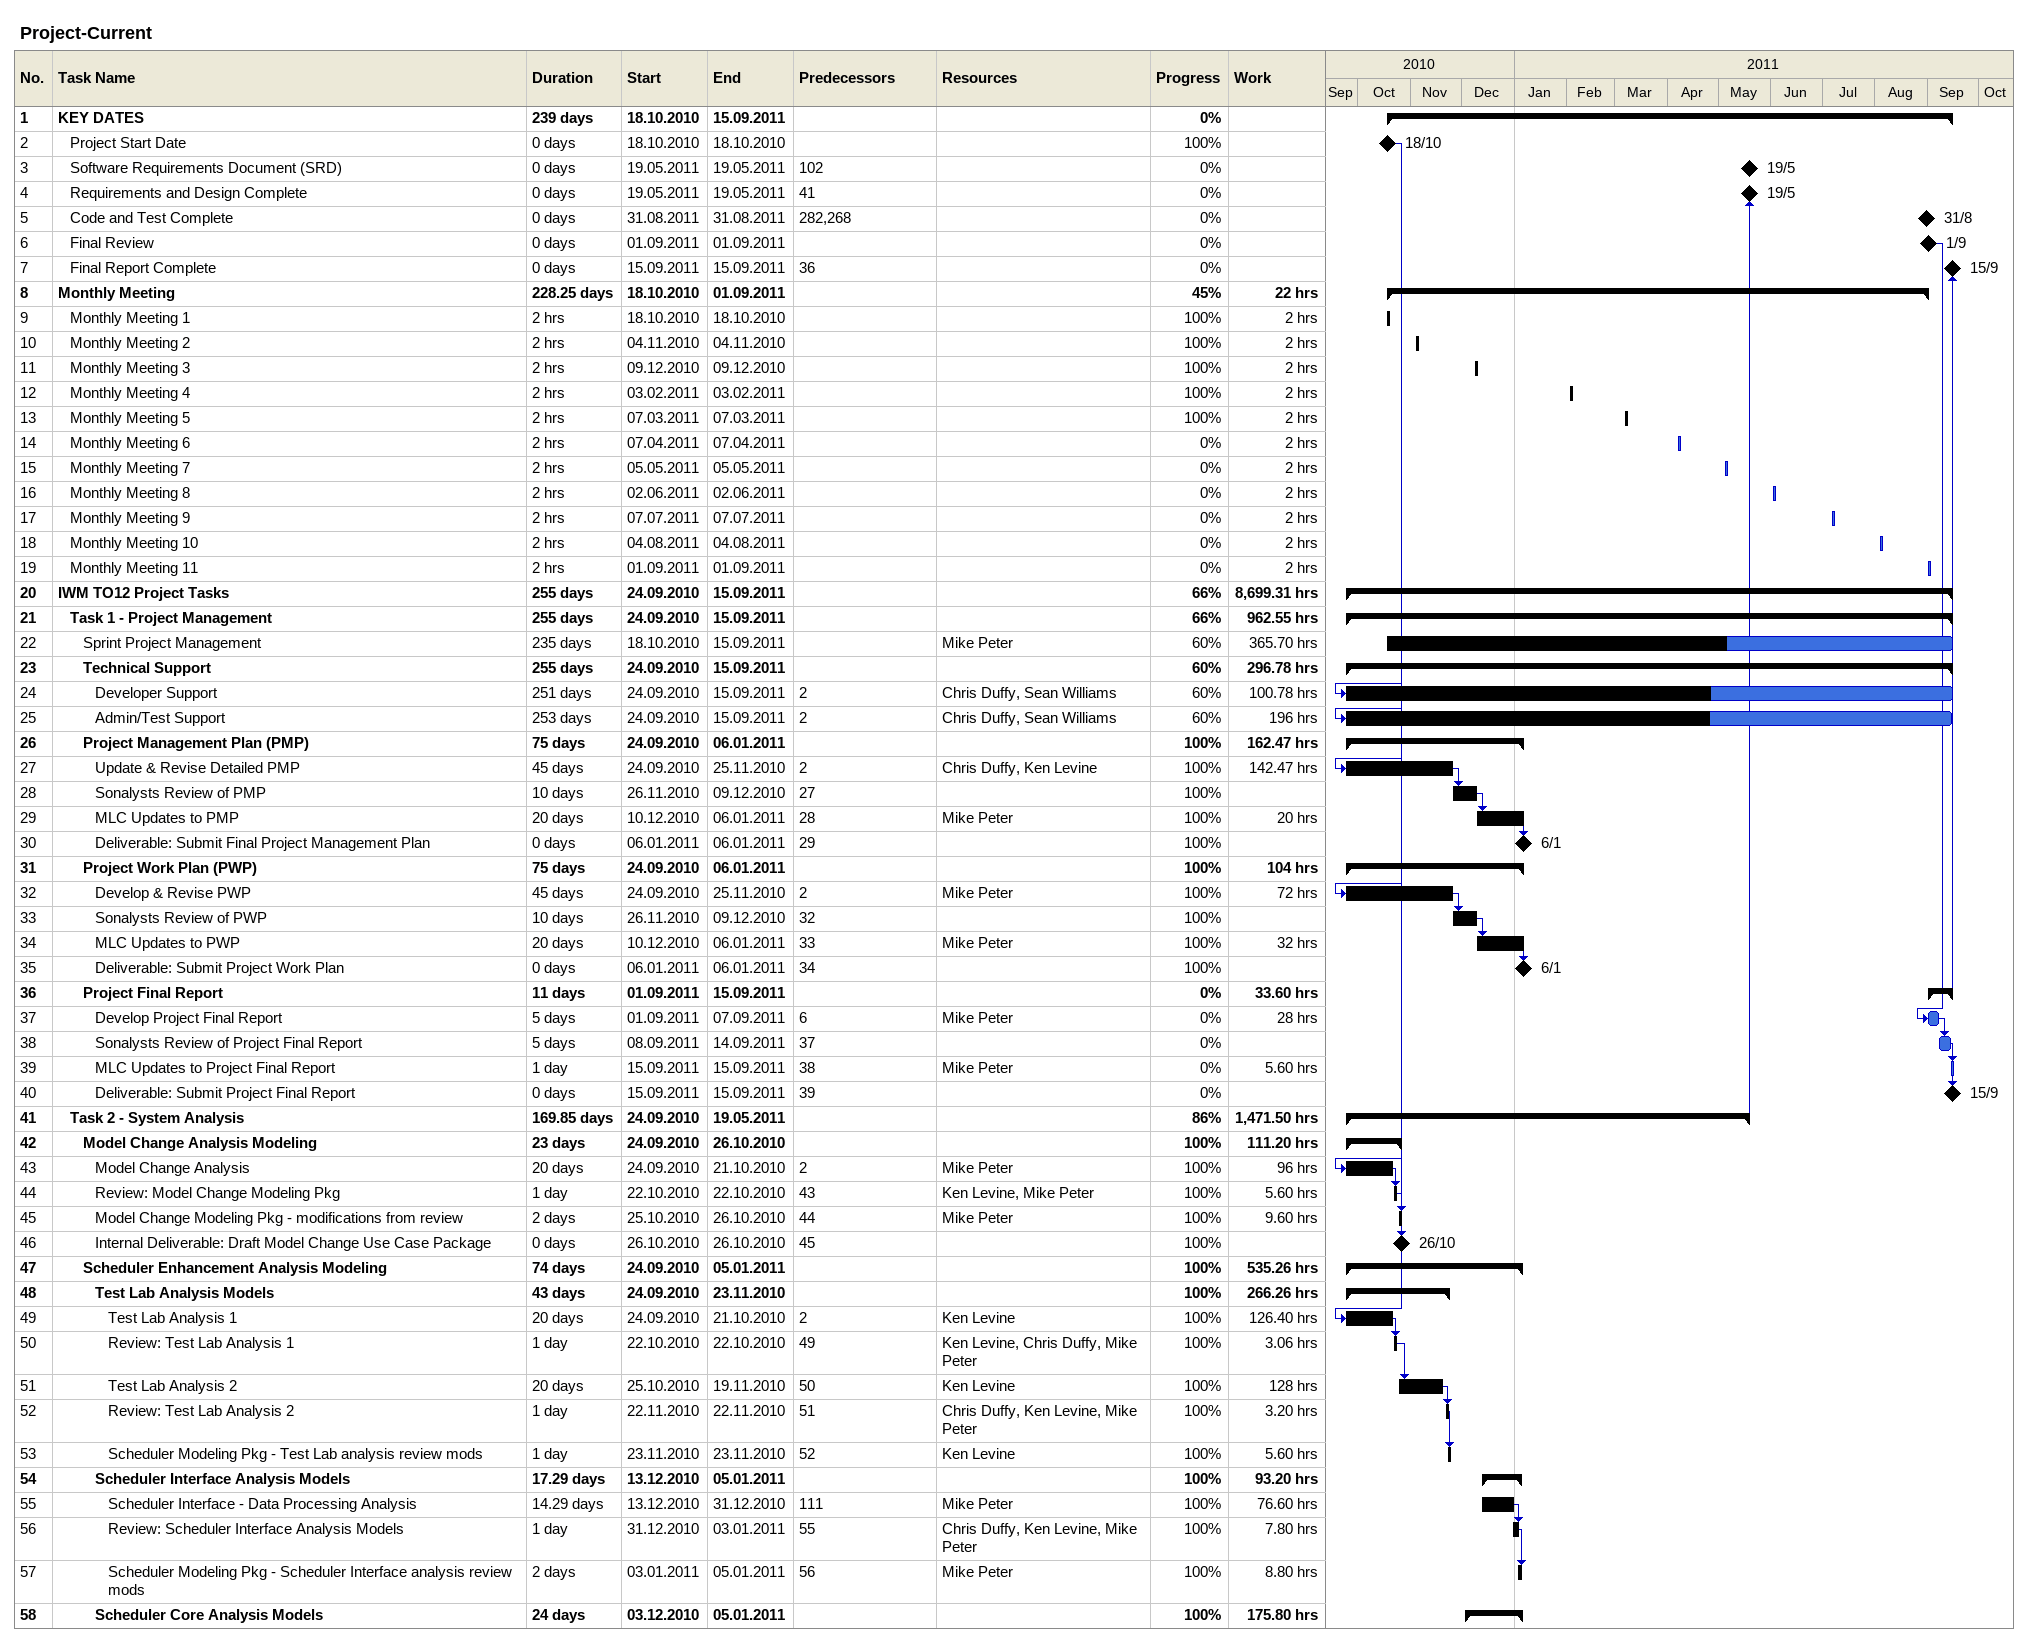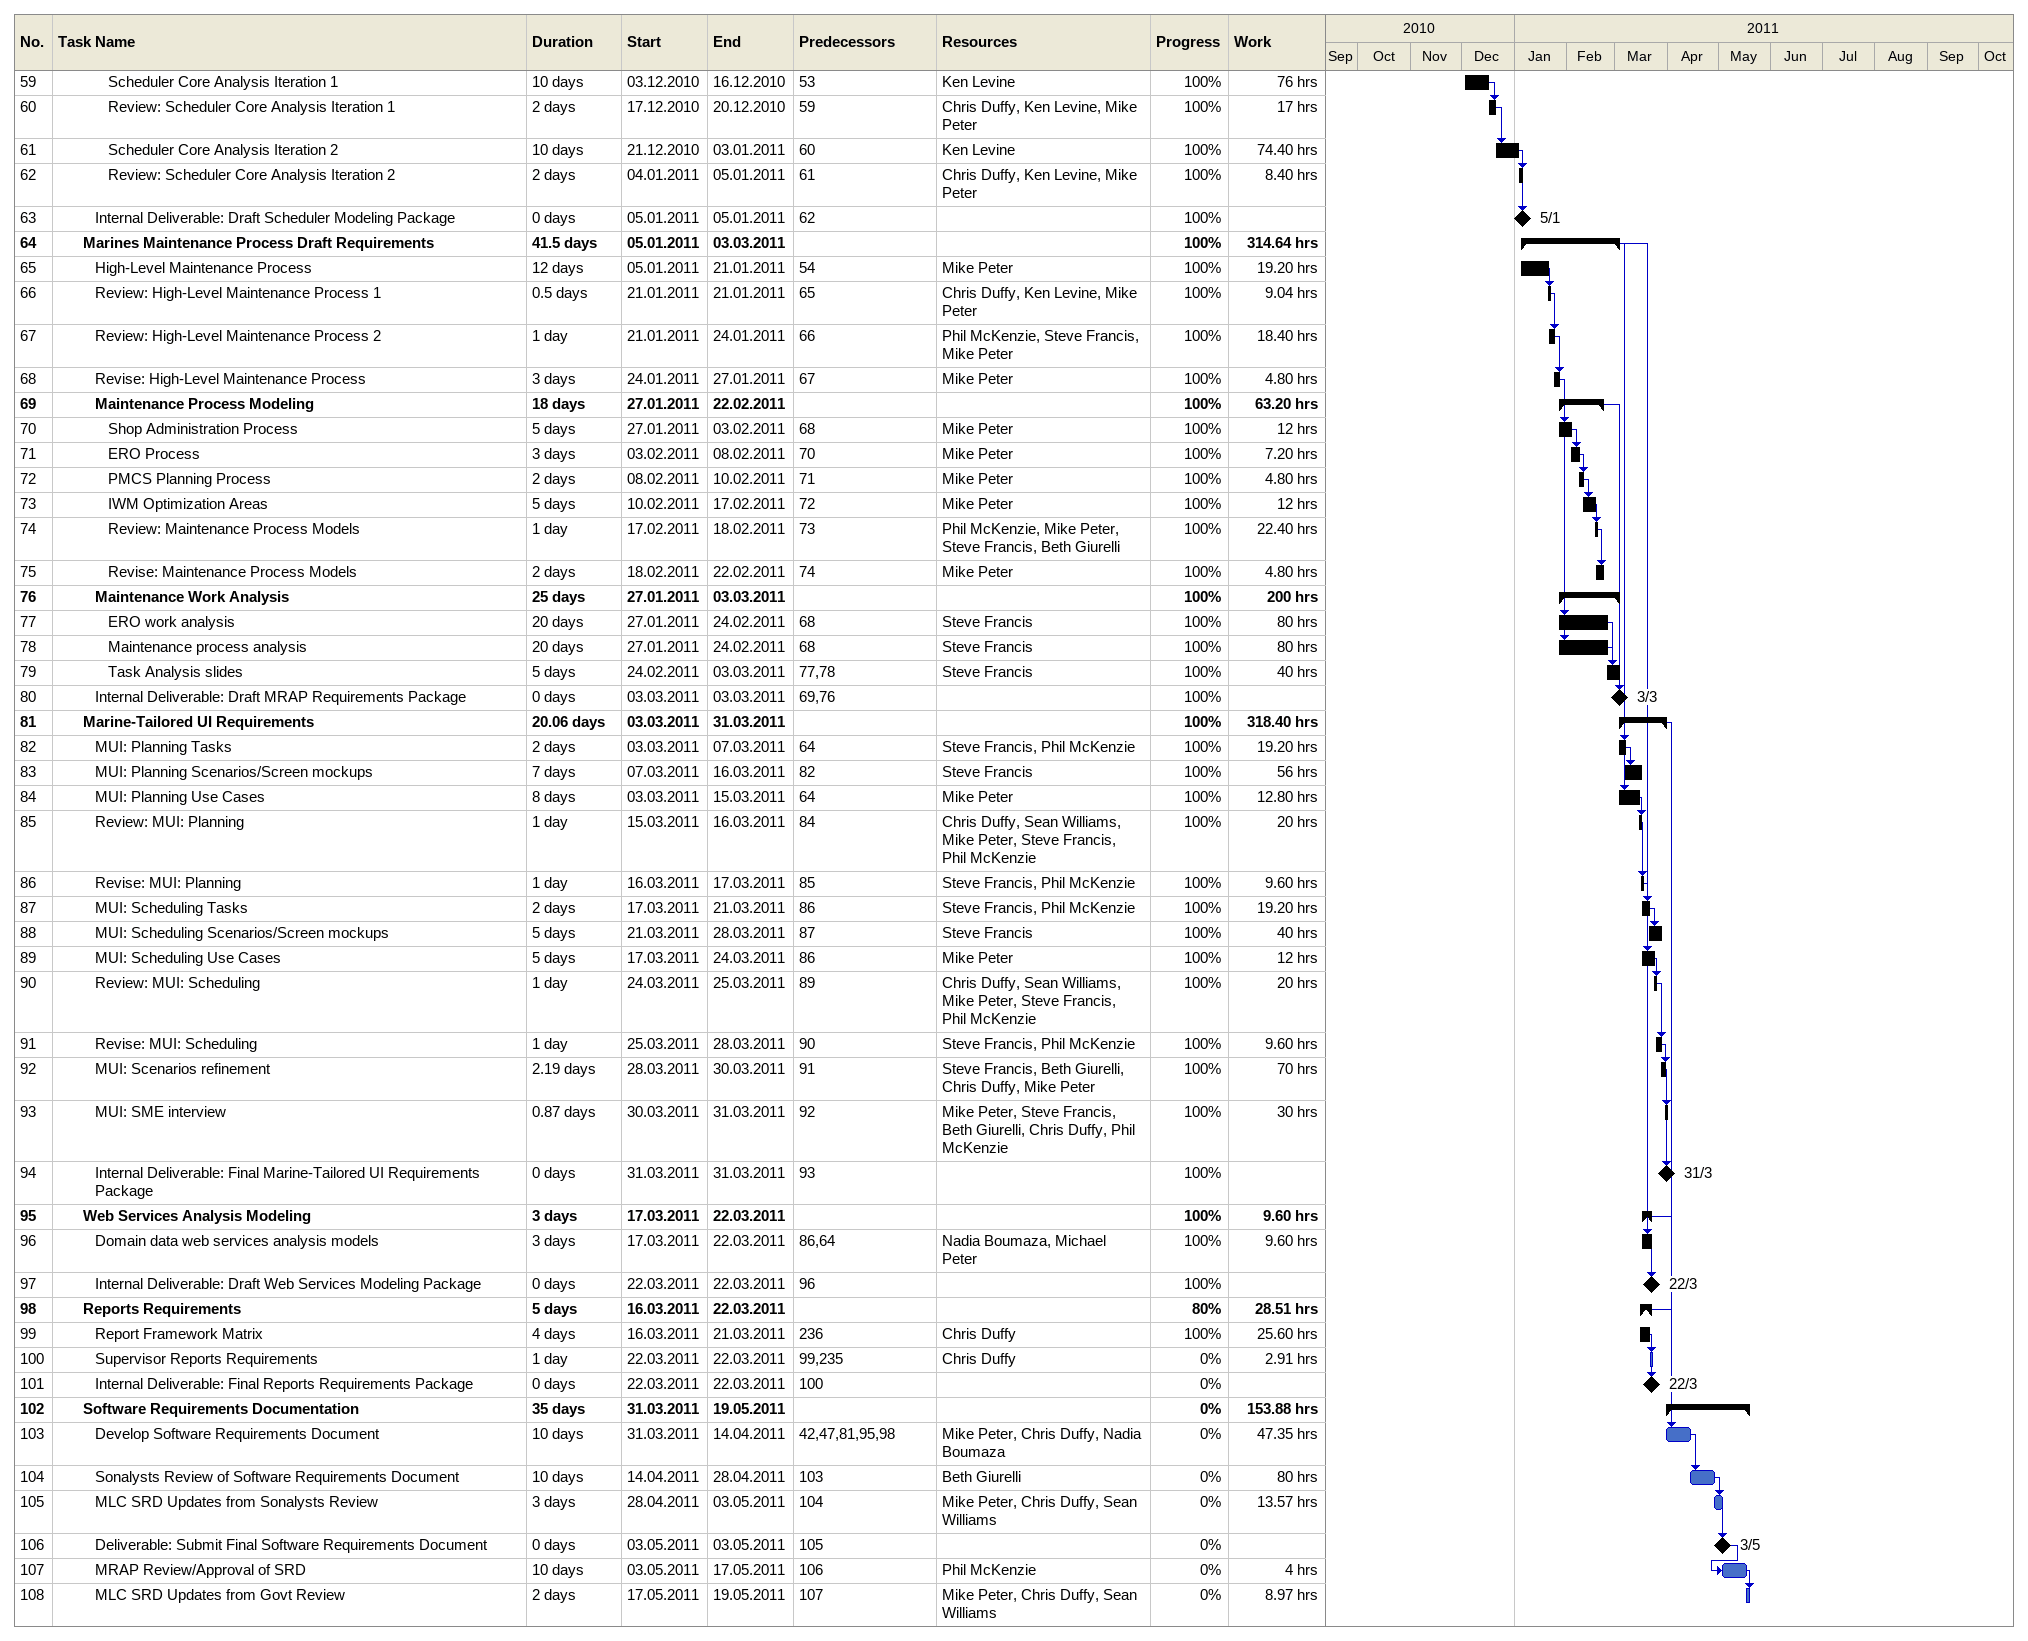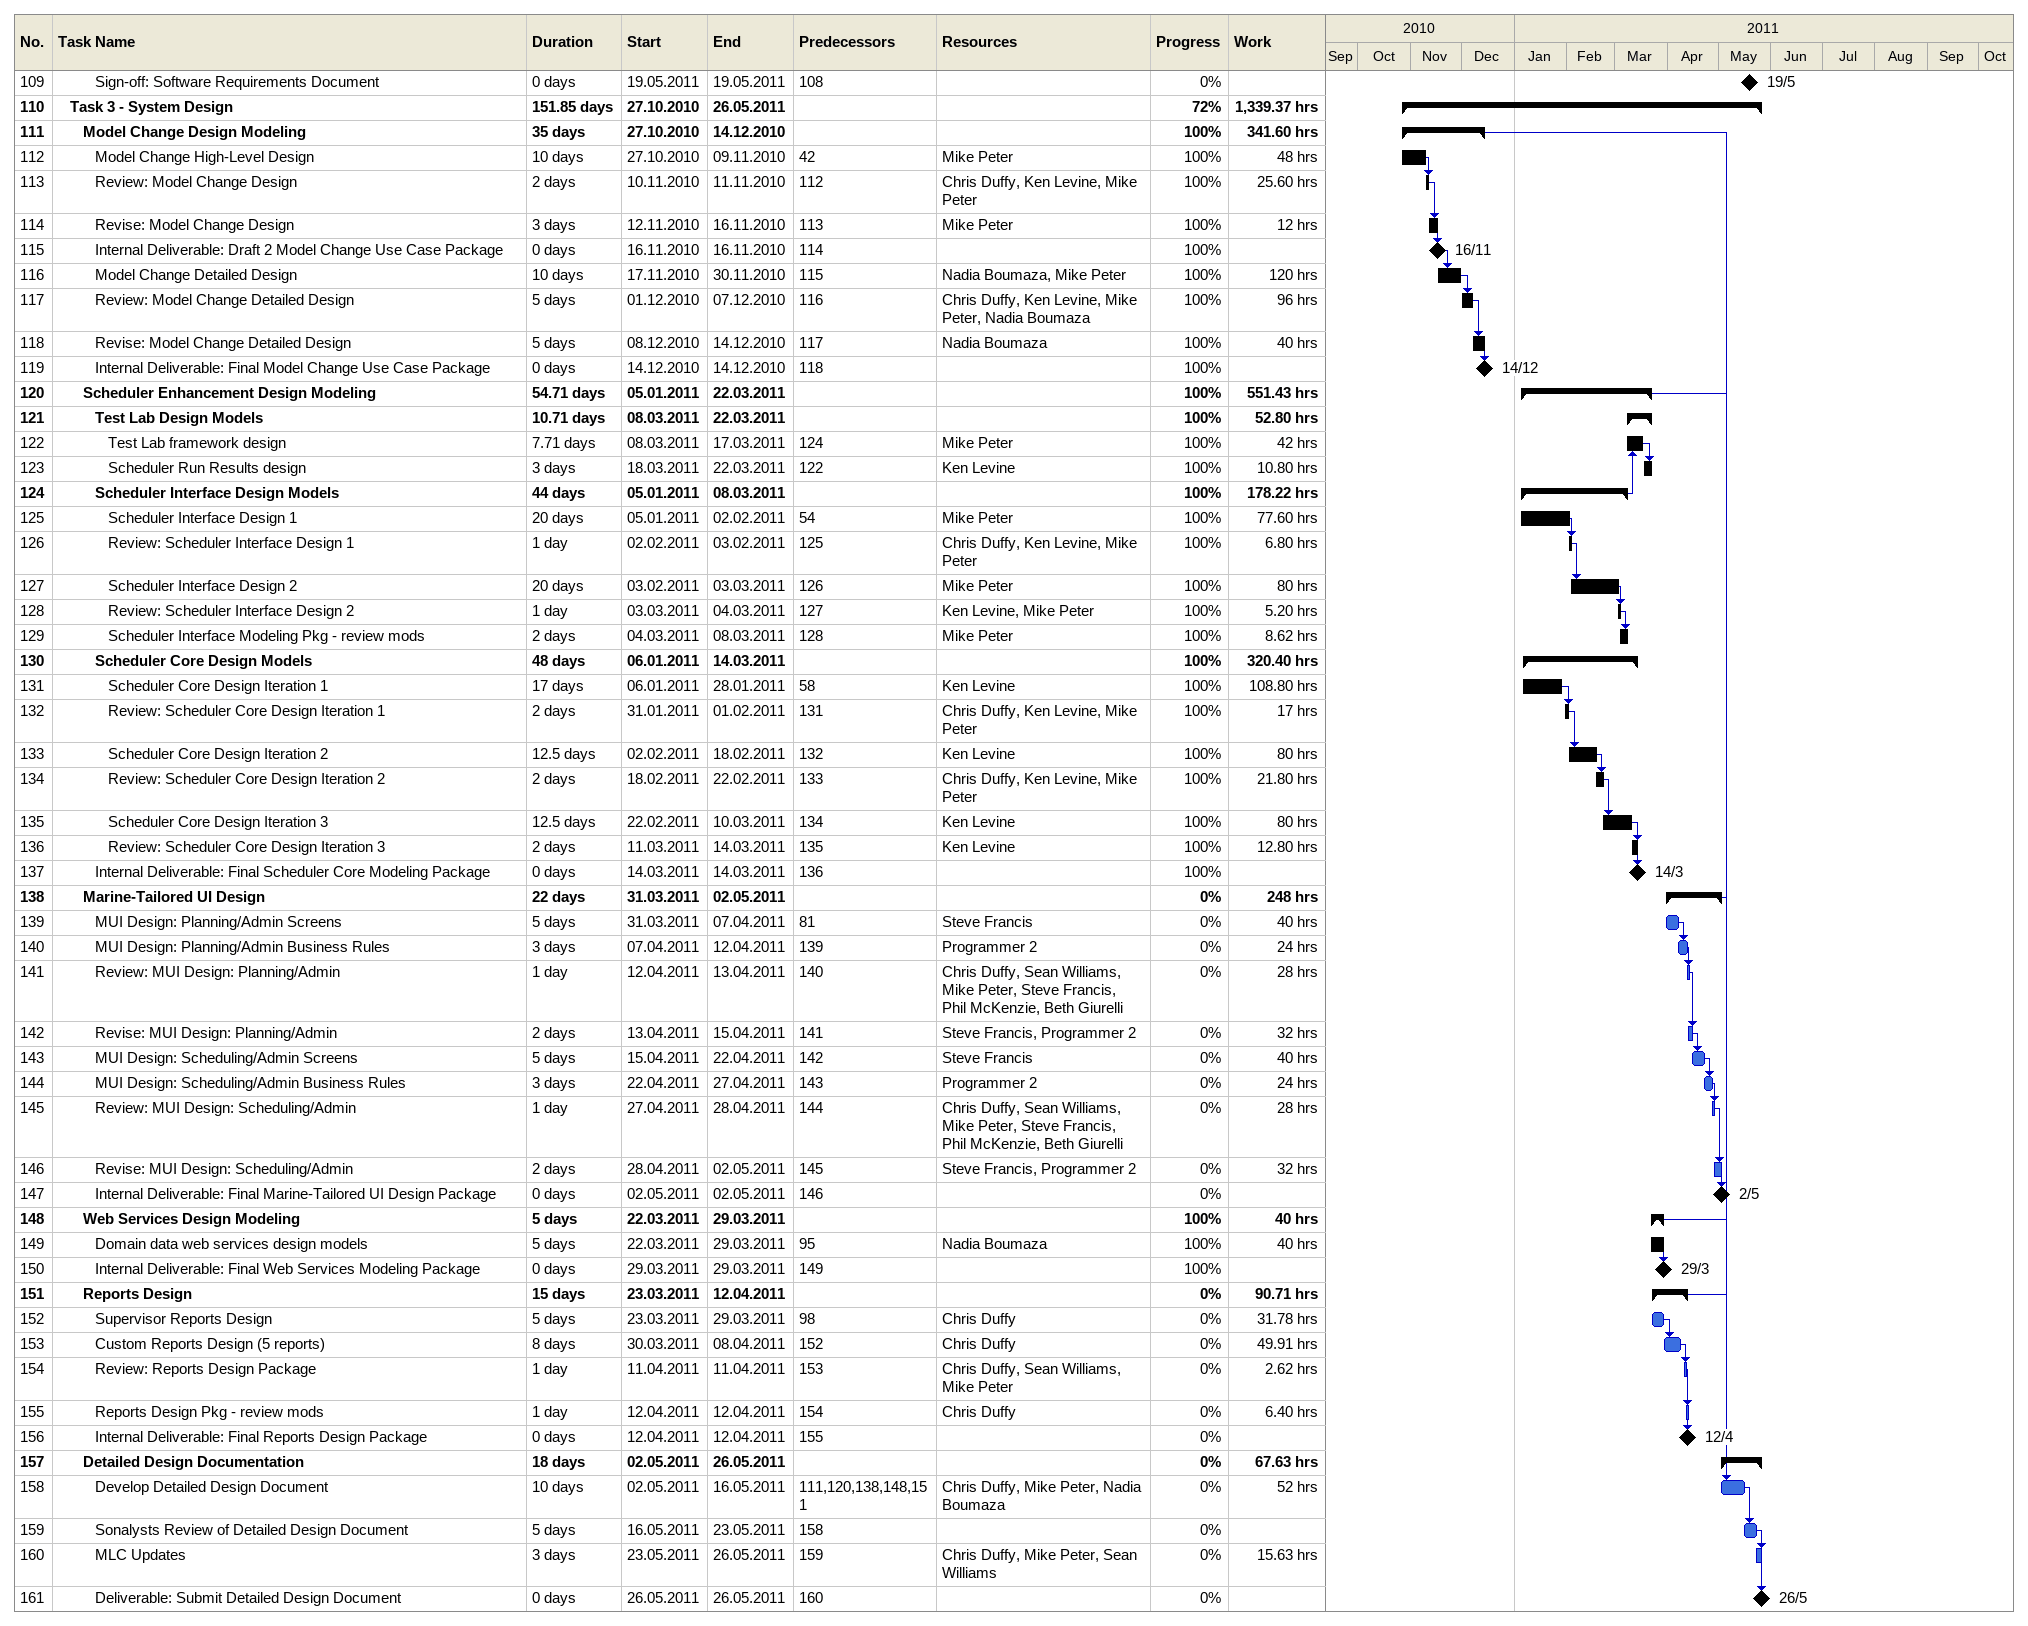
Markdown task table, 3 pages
Project-Current

| ID | Level | Task | Duration | Start | Finish | Predecessors | Resources | % complete | Work (h) |
|---|---|---|---|---|---|---|---|---|---|
| 1 | 1 | **KEY DATES** | 239d | 2010-10-18 | 2011-09-15 |  |  | 0 |  |
| 2 | 2 | Project Start Date | 0d | 2010-10-18 | 2010-10-18 |  |  | 100 |  |
| 3 | 2 | Software Requirements Document (SRD) | 0d | 2011-05-19 | 2011-05-19 | 102 |  | 0 |  |
| 4 | 2 | Requirements and Design Complete | 0d | 2011-05-19 | 2011-05-19 | 41 |  | 0 |  |
| 5 | 2 | Code and Test Complete | 0d | 2011-08-31 | 2011-08-31 | 282, 268 |  | 0 |  |
| 6 | 2 | Final Review | 0d | 2011-09-01 | 2011-09-01 |  |  | 0 |  |
| 7 | 2 | Final Report Complete | 0d | 2011-09-15 | 2011-09-15 | 36 |  | 0 |  |
| 8 | 1 | **Monthly Meeting** | 228.25d | 2010-10-18 | 2011-09-01 |  |  | 45 | 22 |
| 9 | 2 | Monthly Meeting 1 | 2h | 2010-10-18 | 2010-10-18 |  |  | 100 | 2 |
| 10 | 2 | Monthly Meeting 2 | 2h | 2010-11-04 | 2010-11-04 |  |  | 100 | 2 |
| 11 | 2 | Monthly Meeting 3 | 2h | 2010-12-09 | 2010-12-09 |  |  | 100 | 2 |
| 12 | 2 | Monthly Meeting 4 | 2h | 2011-02-03 | 2011-02-03 |  |  | 100 | 2 |
| 13 | 2 | Monthly Meeting 5 | 2h | 2011-03-07 | 2011-03-07 |  |  | 100 | 2 |
| 14 | 2 | Monthly Meeting 6 | 2h | 2011-04-07 | 2011-04-07 |  |  | 0 | 2 |
| 15 | 2 | Monthly Meeting 7 | 2h | 2011-05-05 | 2011-05-05 |  |  | 0 | 2 |
| 16 | 2 | Monthly Meeting 8 | 2h | 2011-06-02 | 2011-06-02 |  |  | 0 | 2 |
| 17 | 2 | Monthly Meeting 9 | 2h | 2011-07-07 | 2011-07-07 |  |  | 0 | 2 |
| 18 | 2 | Monthly Meeting 10 | 2h | 2011-08-04 | 2011-08-04 |  |  | 0 | 2 |
| 19 | 2 | Monthly Meeting 11 | 2h | 2011-09-01 | 2011-09-01 |  |  | 0 | 2 |
| 20 | 1 | **IWM TO12 Project Tasks** | 255d | 2010-09-24 | 2011-09-15 |  |  | 66 | 8699.31 |
| 21 | 2 | **Task 1 - Project Management** | 255d | 2010-09-24 | 2011-09-15 |  |  | 66 | 962.55 |
| 22 | 3 | Sprint Project Management | 235d | 2010-10-18 | 2011-09-15 |  | Mike Peter | 60 | 365.70 |
| 23 | 3 | **Technical Support** | 255d | 2010-09-24 | 2011-09-15 |  |  | 60 | 296.78 |
| 24 | 4 | Developer Support | 251d | 2010-09-24 | 2011-09-15 | 2 | Chris Duffy, Sean Williams | 60 | 100.78 |
| 25 | 4 | Admin/Test Support | 253d | 2010-09-24 | 2011-09-15 | 2 | Chris Duffy, Sean Williams | 60 | 196 |
| 26 | 3 | **Project Management Plan (PMP)** | 75d | 2010-09-24 | 2011-01-06 |  |  | 100 | 162.47 |
| 27 | 4 | Update & Revise Detailed PMP | 45d | 2010-09-24 | 2010-11-25 | 2 | Chris Duffy, Ken Levine | 100 | 142.47 |
| 28 | 4 | Sonalysts Review of PMP | 10d | 2010-11-26 | 2010-12-09 | 27 |  | 100 |  |
| 29 | 4 | MLC Updates to PMP | 20d | 2010-12-10 | 2011-01-06 | 28 | Mike Peter | 100 | 20 |
| 30 | 4 | Deliverable: Submit Final Project Management Plan | 0d | 2011-01-06 | 2011-01-06 | 29 |  | 100 |  |
| 31 | 3 | **Project Work Plan (PWP)** | 75d | 2010-09-24 | 2011-01-06 |  |  | 100 | 104 |
| 32 | 4 | Develop & Revise PWP | 45d | 2010-09-24 | 2010-11-25 | 2 | Mike Peter | 100 | 72 |
| 33 | 4 | Sonalysts Review of PWP | 10d | 2010-11-26 | 2010-12-09 | 32 |  | 100 |  |
| 34 | 4 | MLC Updates to PWP | 20d | 2010-12-10 | 2011-01-06 | 33 | Mike Peter | 100 | 32 |
| 35 | 4 | Deliverable: Submit Project Work Plan | 0d | 2011-01-06 | 2011-01-06 | 34 |  | 100 |  |
| 36 | 3 | **Project Final Report** | 11d | 2011-09-01 | 2011-09-15 |  |  | 0 | 33.60 |
| 37 | 4 | Develop Project Final Report | 5d | 2011-09-01 | 2011-09-07 | 6 | Mike Peter | 0 | 28 |
| 38 | 4 | Sonalysts Review of Project Final Report | 5d | 2011-09-08 | 2011-09-14 | 37 |  | 0 |  |
| 39 | 4 | MLC Updates to Project Final Report | 1d | 2011-09-15 | 2011-09-15 | 38 | Mike Peter | 0 | 5.60 |
| 40 | 4 | Deliverable: Submit Project Final Report | 0d | 2011-09-15 | 2011-09-15 | 39 |  | 0 |  |
| 41 | 2 | **Task 2 - System Analysis** | 169.85d | 2010-09-24 | 2011-05-19 |  |  | 86 | 1471.50 |
| 42 | 3 | **Model Change Analysis Modeling** | 23d | 2010-09-24 | 2010-10-26 |  |  | 100 | 111.20 |
| 43 | 4 | Model Change Analysis | 20d | 2010-09-24 | 2010-10-21 | 2 | Mike Peter | 100 | 96 |
| 44 | 4 | Review: Model Change Modeling Pkg | 1d | 2010-10-22 | 2010-10-22 | 43 | Ken Levine, Mike Peter | 100 | 5.60 |
| 45 | 4 | Model Change Modeling Pkg - modifications from review | 2d | 2010-10-25 | 2010-10-26 | 44 | Mike Peter | 100 | 9.60 |
| 46 | 4 | Internal Deliverable: Draft Model Change Use Case Package | 0d | 2010-10-26 | 2010-10-26 | 45 |  | 100 |  |
| 47 | 3 | **Scheduler Enhancement Analysis Modeling** | 74d | 2010-09-24 | 2011-01-05 |  |  | 100 | 535.26 |
| 48 | 4 | **Test Lab Analysis Models** | 43d | 2010-09-24 | 2010-11-23 |  |  | 100 | 266.26 |
| 49 | 5 | Test Lab Analysis 1 | 20d | 2010-09-24 | 2010-10-21 | 2 | Ken Levine | 100 | 126.40 |
| 50 | 5 | Review: Test Lab Analysis 1 | 1d | 2010-10-22 | 2010-10-22 | 49 | Ken Levine, Chris Duffy, Mike Peter | 100 | 3.06 |
| 51 | 5 | Test Lab Analysis 2 | 20d | 2010-10-25 | 2010-11-19 | 50 | Ken Levine | 100 | 128 |
| 52 | 5 | Review: Test Lab Analysis 2 | 1d | 2010-11-22 | 2010-11-22 | 51 | Chris Duffy, Ken Levine, Mike Peter | 100 | 3.20 |
| 53 | 5 | Scheduler Modeling Pkg - Test Lab analysis review mods | 1d | 2010-11-23 | 2010-11-23 | 52 | Ken Levine | 100 | 5.60 |
| 54 | 4 | **Scheduler Interface Analysis Models** | 17.29d | 2010-12-13 | 2011-01-05 |  |  | 100 | 93.20 |
| 55 | 5 | Scheduler Interface - Data Processing Analysis | 14.29d | 2010-12-13 | 2010-12-31 | 111 | Mike Peter | 100 | 76.60 |
| 56 | 5 | Review: Scheduler Interface Analysis Models | 1d | 2010-12-31 | 2011-01-03 | 55 | Chris Duffy, Ken Levine, Mike Peter | 100 | 7.80 |
| 57 | 5 | Scheduler Modeling Pkg - Scheduler Interface analysis review mods | 2d | 2011-01-03 | 2011-01-05 | 56 | Mike Peter | 100 | 8.80 |
| 58 | 4 | **Scheduler Core Analysis Models** | 24d | 2010-12-03 | 2011-01-05 |  |  | 100 | 175.80 |
| 59 | 5 | Scheduler Core Analysis Iteration 1 | 10d | 2010-12-03 | 2010-12-16 | 53 | Ken Levine | 100 | 76 |
| 60 | 5 | Review: Scheduler Core Analysis Iteration 1 | 2d | 2010-12-17 | 2010-12-20 | 59 | Chris Duffy, Ken Levine, Mike Peter | 100 | 17 |
| 61 | 5 | Scheduler Core Analysis Iteration 2 | 10d | 2010-12-21 | 2011-01-03 | 60 | Ken Levine | 100 | 74.40 |
| 62 | 5 | Review: Scheduler Core Analysis Iteration 2 | 2d | 2011-01-04 | 2011-01-05 | 61 | Chris Duffy, Ken Levine, Mike Peter | 100 | 8.40 |
| 63 | 4 | Internal Deliverable: Draft Scheduler Modeling Package | 0d | 2011-01-05 | 2011-01-05 | 62 |  | 100 |  |
| 64 | 3 | **Marines Maintenance Process Draft Requirements** | 41.5d | 2011-01-05 | 2011-03-03 |  |  | 100 | 314.64 |
| 65 | 4 | High-Level Maintenance Process | 12d | 2011-01-05 | 2011-01-21 | 54 | Mike Peter | 100 | 19.20 |
| 66 | 4 | Review: High-Level Maintenance Process 1 | 0.5d | 2011-01-21 | 2011-01-21 | 65 | Chris Duffy, Ken Levine, Mike Peter | 100 | 9.04 |
| 67 | 4 | Review: High-Level Maintenance Process 2 | 1d | 2011-01-21 | 2011-01-24 | 66 | Phil McKenzie, Steve Francis, Mike Peter | 100 | 18.40 |
| 68 | 4 | Revise: High-Level Maintenance Process | 3d | 2011-01-24 | 2011-01-27 | 67 | Mike Peter | 100 | 4.80 |
| 69 | 4 | **Maintenance Process Modeling** | 18d | 2011-01-27 | 2011-02-22 |  |  | 100 | 63.20 |
| 70 | 5 | Shop Administration Process | 5d | 2011-01-27 | 2011-02-03 | 68 | Mike Peter | 100 | 12 |
| 71 | 5 | ERO Process | 3d | 2011-02-03 | 2011-02-08 | 70 | Mike Peter | 100 | 7.20 |
| 72 | 5 | PMCS Planning Process | 2d | 2011-02-08 | 2011-02-10 | 71 | Mike Peter | 100 | 4.80 |
| 73 | 5 | IWM Optimization Areas | 5d | 2011-02-10 | 2011-02-17 | 72 | Mike Peter | 100 | 12 |
| 74 | 5 | Review: Maintenance Process Models | 1d | 2011-02-17 | 2011-02-18 | 73 | Phil McKenzie, Mike Peter, Steve Francis, Beth Giurelli | 100 | 22.40 |
| 75 | 5 | Revise: Maintenance Process Models | 2d | 2011-02-18 | 2011-02-22 | 74 | Mike Peter | 100 | 4.80 |
| 76 | 4 | **Maintenance Work Analysis** | 25d | 2011-01-27 | 2011-03-03 |  |  | 100 | 200 |
| 77 | 5 | ERO work analysis | 20d | 2011-01-27 | 2011-02-24 | 68 | Steve Francis | 100 | 80 |
| 78 | 5 | Maintenance process analysis | 20d | 2011-01-27 | 2011-02-24 | 68 | Steve Francis | 100 | 80 |
| 79 | 5 | Task Analysis slides | 5d | 2011-02-24 | 2011-03-03 | 77, 78 | Steve Francis | 100 | 40 |
| 80 | 4 | Internal Deliverable: Draft MRAP Requirements Package | 0d | 2011-03-03 | 2011-03-03 | 69, 76 |  | 100 |  |
| 81 | 3 | **Marine-Tailored UI Requirements** | 20.06d | 2011-03-03 | 2011-03-31 |  |  | 100 | 318.40 |
| 82 | 4 | MUI: Planning Tasks | 2d | 2011-03-03 | 2011-03-07 | 64 | Steve Francis, Phil McKenzie | 100 | 19.20 |
| 83 | 4 | MUI: Planning Scenarios/Screen mockups | 7d | 2011-03-07 | 2011-03-16 | 82 | Steve Francis | 100 | 56 |
| 84 | 4 | MUI: Planning Use Cases | 8d | 2011-03-03 | 2011-03-15 | 64 | Mike Peter | 100 | 12.80 |
| 85 | 4 | Review: MUI: Planning | 1d | 2011-03-15 | 2011-03-16 | 84 | Chris Duffy, Sean Williams, Mike Peter, Steve Francis, Phil McKenzie | 100 | 20 |
| 86 | 4 | Revise: MUI: Planning | 1d | 2011-03-16 | 2011-03-17 | 85 | Steve Francis, Phil McKenzie | 100 | 9.60 |
| 87 | 4 | MUI: Scheduling Tasks | 2d | 2011-03-17 | 2011-03-21 | 86 | Steve Francis, Phil McKenzie | 100 | 19.20 |
| 88 | 4 | MUI: Scheduling Scenarios/Screen mockups | 5d | 2011-03-21 | 2011-03-28 | 87 | Steve Francis | 100 | 40 |
| 89 | 4 | MUI: Scheduling Use Cases | 5d | 2011-03-17 | 2011-03-24 | 86 | Mike Peter | 100 | 12 |
| 90 | 4 | Review: MUI: Scheduling | 1d | 2011-03-24 | 2011-03-25 | 89 | Chris Duffy, Sean Williams, Mike Peter, Steve Francis, Phil McKenzie | 100 | 20 |
| 91 | 4 | Revise: MUI: Scheduling | 1d | 2011-03-25 | 2011-03-28 | 90 | Steve Francis, Phil McKenzie | 100 | 9.60 |
| 92 | 4 | MUI: Scenarios refinement | 2.19d | 2011-03-28 | 2011-03-30 | 91 | Steve Francis, Beth Giurelli, Chris Duffy, Mike Peter | 100 | 70 |
| 93 | 4 | MUI: SME interview | 0.87d | 2011-03-30 | 2011-03-31 | 92 | Mike Peter, Steve Francis, Beth Giurelli, Chris Duffy, Phil McKenzie | 100 | 30 |
| 94 | 4 | Internal Deliverable: Final Marine-Tailored UI Requirements Package | 0d | 2011-03-31 | 2011-03-31 | 93 |  | 100 |  |
| 95 | 3 | **Web Services Analysis Modeling** | 3d | 2011-03-17 | 2011-03-22 |  |  | 100 | 9.60 |
| 96 | 4 | Domain data web services analysis models | 3d | 2011-03-17 | 2011-03-22 | 86, 64 | Nadia Boumaza, Michael Peter | 100 | 9.60 |
| 97 | 4 | Internal Deliverable: Draft Web Services Modeling Package | 0d | 2011-03-22 | 2011-03-22 | 96 |  | 100 |  |
| 98 | 3 | **Reports Requirements** | 5d | 2011-03-16 | 2011-03-22 |  |  | 80 | 28.51 |
| 99 | 4 | Report Framework Matrix | 4d | 2011-03-16 | 2011-03-21 | 236 | Chris Duffy | 100 | 25.60 |
| 100 | 4 | Supervisor Reports Requirements | 1d | 2011-03-22 | 2011-03-22 | 99, 235 | Chris Duffy | 0 | 2.91 |
| 101 | 4 | Internal Deliverable: Final Reports Requirements Package | 0d | 2011-03-22 | 2011-03-22 | 100 |  | 0 |  |
| 102 | 3 | **Software Requirements Documentation** | 35d | 2011-03-31 | 2011-05-19 |  |  | 0 | 153.88 |
| 103 | 4 | Develop Software Requirements Document | 10d | 2011-03-31 | 2011-04-14 | 42, 47, 81, 95, 98 | Mike Peter, Chris Duffy, Nadia Boumaza | 0 | 47.35 |
| 104 | 4 | Sonalysts Review of Software Requirements Document | 10d | 2011-04-14 | 2011-04-28 | 103 | Beth Giurelli | 0 | 80 |
| 105 | 4 | MLC SRD Updates from Sonalysts Review | 3d | 2011-04-28 | 2011-05-03 | 104 | Mike Peter, Chris Duffy, Sean Williams | 0 | 13.57 |
| 106 | 4 | Deliverable: Submit Final Software Requirements Document | 0d | 2011-05-03 | 2011-05-03 | 105 |  | 0 |  |
| 107 | 4 | MRAP Review/Approval of SRD | 10d | 2011-05-03 | 2011-05-17 | 106 | Phil McKenzie | 0 | 4 |
| 108 | 4 | MLC SRD Updates from Govt Review | 2d | 2011-05-17 | 2011-05-19 | 107 | Mike Peter, Chris Duffy, Sean Williams | 0 | 8.97 |
| 109 | 4 | Sign-off: Software Requirements Document | 0d | 2011-05-19 | 2011-05-19 | 108 |  | 0 |  |
| 110 | 2 | **Task 3 - System Design** | 151.85d | 2010-10-27 | 2011-05-26 |  |  | 72 | 1339.37 |
| 111 | 3 | **Model Change Design Modeling** | 35d | 2010-10-27 | 2010-12-14 |  |  | 100 | 341.60 |
| 112 | 4 | Model Change High-Level Design | 10d | 2010-10-27 | 2010-11-09 | 42 | Mike Peter | 100 | 48 |
| 113 | 4 | Review: Model Change Design | 2d | 2010-11-10 | 2010-11-11 | 112 | Chris Duffy, Ken Levine, Mike Peter | 100 | 25.60 |
| 114 | 4 | Revise: Model Change Design | 3d | 2010-11-12 | 2010-11-16 | 113 | Mike Peter | 100 | 12 |
| 115 | 4 | Internal Deliverable: Draft 2 Model Change Use Case Package | 0d | 2010-11-16 | 2010-11-16 | 114 |  | 100 |  |
| 116 | 4 | Model Change Detailed Design | 10d | 2010-11-17 | 2010-11-30 | 115 | Nadia Boumaza, Mike Peter | 100 | 120 |
| 117 | 4 | Review: Model Change Detailed Design | 5d | 2010-12-01 | 2010-12-07 | 116 | Chris Duffy, Ken Levine, Mike Peter, Nadia Boumaza | 100 | 96 |
| 118 | 4 | Revise: Model Change Detailed Design | 5d | 2010-12-08 | 2010-12-14 | 117 | Nadia Boumaza | 100 | 40 |
| 119 | 4 | Internal Deliverable: Final Model Change Use Case Package | 0d | 2010-12-14 | 2010-12-14 | 118 |  | 100 |  |
| 120 | 3 | **Scheduler Enhancement Design Modeling** | 54.71d | 2011-01-05 | 2011-03-22 |  |  | 100 | 551.43 |
| 121 | 4 | **Test Lab Design Models** | 10.71d | 2011-03-08 | 2011-03-22 |  |  | 100 | 52.80 |
| 122 | 5 | Test Lab framework design | 7.71d | 2011-03-08 | 2011-03-17 | 124 | Mike Peter | 100 | 42 |
| 123 | 5 | Scheduler Run Results design | 3d | 2011-03-18 | 2011-03-22 | 122 | Ken Levine | 100 | 10.80 |
| 124 | 4 | **Scheduler Interface Design Models** | 44d | 2011-01-05 | 2011-03-08 |  |  | 100 | 178.22 |
| 125 | 5 | Scheduler Interface Design 1 | 20d | 2011-01-05 | 2011-02-02 | 54 | Mike Peter | 100 | 77.60 |
| 126 | 5 | Review: Scheduler Interface Design 1 | 1d | 2011-02-02 | 2011-02-03 | 125 | Chris Duffy, Ken Levine, Mike Peter | 100 | 6.80 |
| 127 | 5 | Scheduler Interface Design 2 | 20d | 2011-02-03 | 2011-03-03 | 126 | Mike Peter | 100 | 80 |
| 128 | 5 | Review: Scheduler Interface Design 2 | 1d | 2011-03-03 | 2011-03-04 | 127 | Ken Levine, Mike Peter | 100 | 5.20 |
| 129 | 5 | Scheduler Interface Modeling Pkg - review mods | 2d | 2011-03-04 | 2011-03-08 | 128 | Mike Peter | 100 | 8.62 |
| 130 | 4 | **Scheduler Core Design Models** | 48d | 2011-01-06 | 2011-03-14 |  |  | 100 | 320.40 |
| 131 | 5 | Scheduler Core Design Iteration 1 | 17d | 2011-01-06 | 2011-01-28 | 58 | Ken Levine | 100 | 108.80 |
| 132 | 5 | Review: Scheduler Core Design Iteration 1 | 2d | 2011-01-31 | 2011-02-01 | 131 | Chris Duffy, Ken Levine, Mike Peter | 100 | 17 |
| 133 | 5 | Scheduler Core Design Iteration 2 | 12.5d | 2011-02-02 | 2011-02-18 | 132 | Ken Levine | 100 | 80 |
| 134 | 5 | Review: Scheduler Core Design Iteration 2 | 2d | 2011-02-18 | 2011-02-22 | 133 | Chris Duffy, Ken Levine, Mike Peter | 100 | 21.80 |
| 135 | 5 | Scheduler Core Design Iteration 3 | 12.5d | 2011-02-22 | 2011-03-10 | 134 | Ken Levine | 100 | 80 |
| 136 | 5 | Review: Scheduler Core Design Iteration 3 | 2d | 2011-03-11 | 2011-03-14 | 135 | Ken Levine | 100 | 12.80 |
| 137 | 4 | Internal Deliverable: Final Scheduler Core Modeling Package | 0d | 2011-03-14 | 2011-03-14 | 136 |  | 100 |  |
| 138 | 3 | **Marine-Tailored UI Design** | 22d | 2011-03-31 | 2011-05-02 |  |  | 0 | 248 |
| 139 | 4 | MUI Design: Planning/Admin Screens | 5d | 2011-03-31 | 2011-04-07 | 81 | Steve Francis | 0 | 40 |
| 140 | 4 | MUI Design: Planning/Admin Business Rules | 3d | 2011-04-07 | 2011-04-12 | 139 | Programmer 2 | 0 | 24 |
| 141 | 4 | Review: MUI Design: Planning/Admin | 1d | 2011-04-12 | 2011-04-13 | 140 | Chris Duffy, Sean Williams, Mike Peter, Steve Francis, Phil McKenzie, Beth Giurelli | 0 | 28 |
| 142 | 4 | Revise: MUI Design: Planning/Admin | 2d | 2011-04-13 | 2011-04-15 | 141 | Steve Francis, Programmer 2 | 0 | 32 |
| 143 | 4 | MUI Design: Scheduling/Admin Screens | 5d | 2011-04-15 | 2011-04-22 | 142 | Steve Francis | 0 | 40 |
| 144 | 4 | MUI Design: Scheduling/Admin Business Rules | 3d | 2011-04-22 | 2011-04-27 | 143 | Programmer 2 | 0 | 24 |
| 145 | 4 | Review: MUI Design: Scheduling/Admin | 1d | 2011-04-27 | 2011-04-28 | 144 | Chris Duffy, Sean Williams, Mike Peter, Steve Francis, Phil McKenzie, Beth Giurelli | 0 | 28 |
| 146 | 4 | Revise: MUI Design: Scheduling/Admin | 2d | 2011-04-28 | 2011-05-02 | 145 | Steve Francis, Programmer 2 | 0 | 32 |
| 147 | 4 | Internal Deliverable: Final Marine-Tailored UI Design Package | 0d | 2011-05-02 | 2011-05-02 | 146 |  | 0 |  |
| 148 | 3 | **Web Services Design Modeling** | 5d | 2011-03-22 | 2011-03-29 |  |  | 100 | 40 |
| 149 | 4 | Domain data web services design models | 5d | 2011-03-22 | 2011-03-29 | 95 | Nadia Boumaza | 100 | 40 |
| 150 | 4 | Internal Deliverable: Final Web Services Modeling Package | 0d | 2011-03-29 | 2011-03-29 | 149 |  | 100 |  |
| 151 | 3 | **Reports Design** | 15d | 2011-03-23 | 2011-04-12 |  |  | 0 | 90.71 |
| 152 | 4 | Supervisor Reports Design | 5d | 2011-03-23 | 2011-03-29 | 98 | Chris Duffy | 0 | 31.78 |
| 153 | 4 | Custom Reports Design (5 reports) | 8d | 2011-03-30 | 2011-04-08 | 152 | Chris Duffy | 0 | 49.91 |
| 154 | 4 | Review: Reports Design Package | 1d | 2011-04-11 | 2011-04-11 | 153 | Chris Duffy, Sean Williams, Mike Peter | 0 | 2.62 |
| 155 | 4 | Reports Design Pkg - review mods | 1d | 2011-04-12 | 2011-04-12 | 154 | Chris Duffy | 0 | 6.40 |
| 156 | 4 | Internal Deliverable: Final Reports Design Package | 0d | 2011-04-12 | 2011-04-12 | 155 |  | 0 |  |
| 157 | 3 | **Detailed Design Documentation** | 18d | 2011-05-02 | 2011-05-26 |  |  | 0 | 67.63 |
| 158 | 4 | Develop Detailed Design Document | 10d | 2011-05-02 | 2011-05-16 | 111, 120, 138, 148, 151 | Chris Duffy, Mike Peter, Nadia Boumaza | 0 | 52 |
| 159 | 4 | Sonalysts Review of Detailed Design Document | 5d | 2011-05-16 | 2011-05-23 | 158 |  | 0 |  |
| 160 | 4 | MLC Updates | 3d | 2011-05-23 | 2011-05-26 | 159 | Chris Duffy, Mike Peter, Sean Williams | 0 | 15.63 |
| 161 | 4 | Deliverable: Submit Detailed Design Document | 0d | 2011-05-26 | 2011-05-26 | 160 |  | 0 |  |
